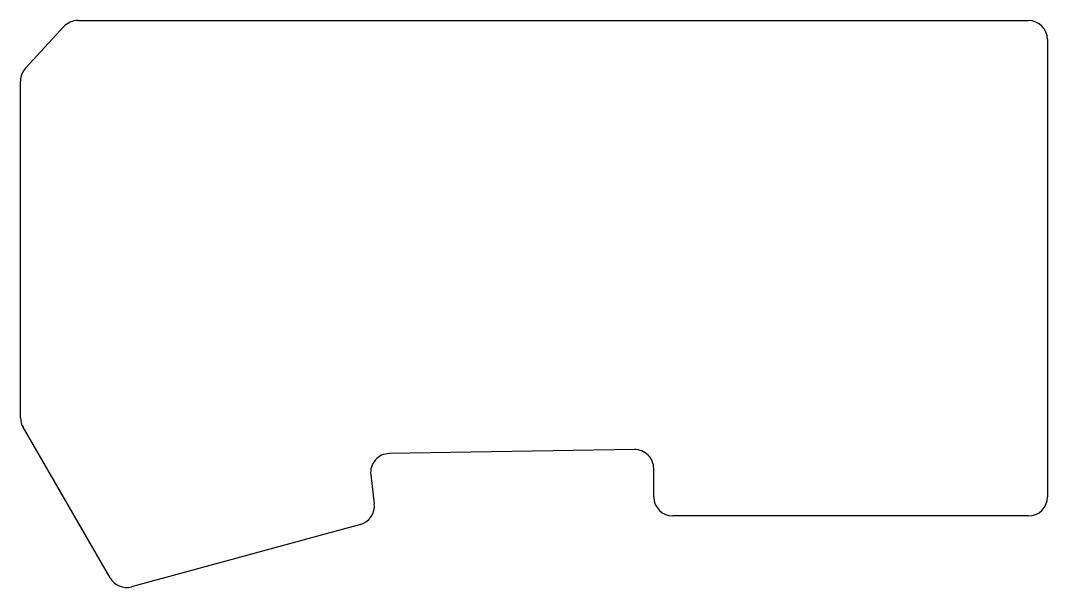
# Model space of a CAD drawing. Header units: millimetres. Extents: x 164 to 326, y -78 to 12.
import ezdxf

# ---------------------------------------------------------------- set-up
doc = ezdxf.new("R2010")
doc.units = ezdxf.units.MM

msp = doc.modelspace()

# ---------------------------------------------------------------- linework, layer by layer
at = {"linetype": 'CONTINUOUS'}
for p, q in [((172.81, 11.5), (322.5, 11.5)), ((164.58, 4.02), (170.61, 10.54)), ((325.5, 8.5), (325.5, -63.5)), ((163.78, -51.04), (163.78, 1.98)), ((177.88, -76.25), (164.18, -52.54)), ((260.45, -56.05), (221.86, -56.67)), ((263.5, -63.5), (263.5, -59.05)), ((218.93, -60.03), (219.48, -64.57)), ((217.3, -67.83), (181.26, -77.65)), ((322.5, -66.5), (266.5, -66.5))]:
    msp.add_line(p, q, dxfattribs=at)
for centre, start, end in [((172.81, 8.5), 90, 137.2279), ((322.5, 8.5), 0, 90), ((166.78, 1.98), 137.2279, 180), ((166.78, -51.04), 180, 210), ((260.5, -59.05), 0, 90.9176), ((221.91, -59.67), 90.9176, 187), ((216.51, -64.93), 285.2496, 7), ((266.5, -63.5), 180, 270), ((322.5, -63.5), 270, 0), ((180.47, -74.75), 210, 285.2496)]:
    msp.add_arc(centre, 3, start, end, dxfattribs=at)

doc.saveas('drawing.dxf')
